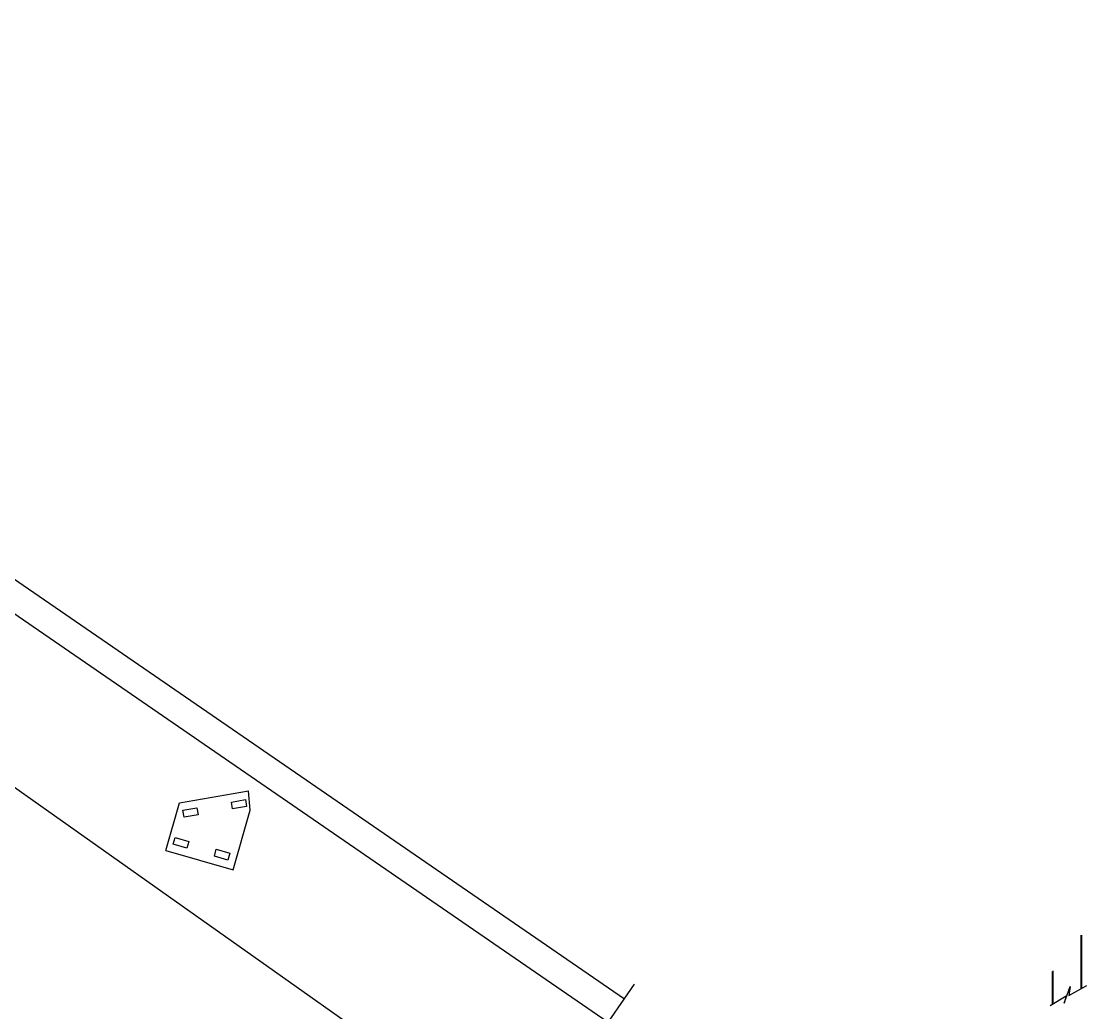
# Model space of a CAD drawing. Header units: metres. Extents: x 2 to 323, y -2 to 254.
# Drawn here: x 55.3 to 115.5, y 198 to 254 of the extents above; entities that cross this region are included whole.
import ezdxf

# ---------------------------------------------------------------- set-up
doc = ezdxf.new("R2010")
doc.units = ezdxf.units.M
for name, color, linetype in [('0-EST CORTE', 7, 'Continuous'), ('0-PROYECCIONES', 7, 'Continuous'), ('0-TERRENO', 7, 'Continuous'), ('0-VISTA-005', 7, 'Continuous'), ('P1-CARP', 7, 'Continuous')]:
    doc.layers.add(name, color=color, linetype=linetype)

msp = doc.modelspace()

# ---------------------------------------------------------------- linework, layer by layer
at = {"layer": '0-EST CORTE'}
for points in [[(67.961, 210.007), (68.028, 209.613), (67.24, 209.478), (67.172, 209.872), (67.961, 210.007)], [(67.961, 210.007), (68.028, 209.613), (67.24, 209.478), (67.172, 209.872), (67.961, 210.007)], [(64.427, 209.402), (65.216, 209.537), (65.283, 209.143), (64.495, 209.008), (64.427, 209.402)], [(64.427, 209.402), (65.216, 209.537), (65.283, 209.143), (64.495, 209.008), (64.427, 209.402)], [(63.986, 207.869), (64.755, 207.648), (64.644, 207.263), (63.875, 207.485), (63.986, 207.869)], [(63.986, 207.869), (64.755, 207.648), (64.644, 207.263), (63.875, 207.485), (63.986, 207.869)], [(66.319, 207.197), (67.088, 206.976), (66.977, 206.591), (66.208, 206.813), (66.319, 207.197)], [(66.319, 207.197), (67.088, 206.976), (66.977, 206.591), (66.208, 206.813), (66.319, 207.197)]]:
    msp.add_lwpolyline(points, close=True, dxfattribs=at)
at = {"layer": '0-PROYECCIONES'}
for p, q in [((114.277, 198.504), (114.615, 199.447)), ((114.531, 198.929), (115.544, 199.495)), ((114.615, 199.447), (114.531, 198.929)), ((113.47, 198.367), (114.374, 198.913)), ((114.374, 198.913), (114.277, 198.504))]:
    msp.add_line(p, q, dxfattribs=at)
at = {"layer": '0-TERRENO'}
for p, q in [((64.237, 209.826), (68.14, 210.495)), ((64.237, 209.826), (68.14, 210.495)), ((68.236, 209.402), (68.14, 210.495)), ((68.236, 209.402), (68.14, 210.495)), ((63.462, 207.135), (64.237, 209.826)), ((63.462, 207.135), (64.237, 209.826)), ((67.268, 206.039), (68.236, 209.402)), ((67.268, 206.039), (68.236, 209.402)), ((63.462, 207.135), (67.268, 206.039)), ((63.462, 207.135), (67.268, 206.039))]:
    msp.add_line(p, q, dxfattribs=at)
at = {"layer": '0-VISTA-005'}
for p, q in [((12.002, 251.951), (89.395, 198.749)), ((80.451, 192.632), (39.589, 221.519)), ((85.851, 193.592), (89.962, 199.573))]:
    msp.add_line(p, q, dxfattribs=at)
msp.add_lwpolyline([(5.941, 247.434), (6.192, 254.003), (88.489, 197.43)], dxfattribs=at)
at = {"layer": 'P1-CARP'}
for p, q in [((115.228, 199.293), (115.228, 202.341)), ((115.258, 199.31), (115.258, 202.341)), ((115.258, 202.341), (115.258, 199.31)), ((113.618, 198.457), (113.618, 200.291)), ((113.618, 200.291), (113.618, 198.457)), ((113.648, 198.475), (113.648, 200.327))]:
    msp.add_line(p, q, dxfattribs=at)

doc.saveas('drawing.dxf')
